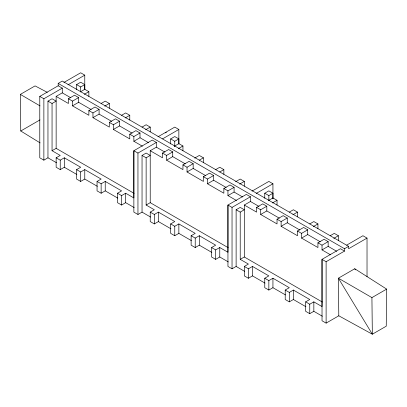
<?xml version="1.0" encoding="UTF-8"?>
<svg xmlns="http://www.w3.org/2000/svg" width="407" height="407" viewBox="0 0 407 407"><rect width="100%" height="100%" fill="white"/><g stroke="black" fill="none" stroke-linecap="round" stroke-linejoin="round"><path stroke-width="0.61" d="M367.022 276.714L367.022 238.1L348.616 248.728L348.616 246.362L62.276 81.049L58.186 83.41L58.186 85.77L39.779 96.398L39.779 157.804L43.87 160.165L47.96 157.804L56.497 162.734M43.87 160.165L43.87 98.764L39.779 96.398M47.96 157.804L47.96 101.124L52.05 98.764L56.141 101.124L52.05 103.485L47.96 101.124M52.05 103.485L52.05 150.717L60.231 155.443L56.146 157.804L56.141 167.252L60.231 169.612L64.321 167.252L76.867 174.491M60.231 169.612L60.236 160.165L64.321 157.804L80.683 167.252L76.592 169.612L76.592 179.06L80.683 181.42L84.778 179.06L84.773 169.612L80.683 171.973L76.592 169.612M70.813 97.787L62.276 92.857L62.276 88.136L58.186 85.77M78.637 97.578L72.502 101.124L72.502 105.845L78.637 102.305L78.637 97.578L74.547 95.218L68.412 98.764L68.412 103.485L56.141 96.398L56.141 148.357L134.107 193.371M84.773 89.703L84.778 75.147L80.683 72.782L63.904 82.473M99.094 109.386L92.959 112.932L92.959 117.654L99.094 114.113L99.094 109.386L95.004 107.026L88.868 110.572L88.868 115.293L72.502 105.845M119.546 121.194L113.411 124.74L113.411 129.462L119.546 125.921L119.546 121.194L115.456 118.834L109.32 122.38L109.32 127.101L92.959 117.654M139.998 133.003L133.862 136.548L133.862 141.27L139.998 137.729L139.998 133.003L135.907 130.642L129.772 134.188L129.772 138.909L113.411 129.462M228.19 247.685L150.224 202.676L150.224 150.717L156.359 147.176L156.359 142.45L152.269 140.089L133.862 150.717L133.862 212.118L137.953 214.484L137.953 153.078L133.862 150.717L133.862 197.95L125.682 193.228L121.591 195.589L117.501 193.228L117.501 202.676L121.591 205.036L125.682 202.676L134.218 207.601M137.953 214.484L142.043 212.123L142.043 155.438L146.133 153.078L150.224 155.438L146.133 157.804L142.043 155.438M146.133 157.804L146.133 205.036L154.314 209.758L150.224 212.118L150.224 221.566L154.314 223.926L158.404 221.566L170.95 228.81M154.314 223.926L154.314 214.479L158.404 212.118L174.766 221.566L170.675 223.926L170.675 233.374L174.766 235.734L178.856 233.374L178.856 223.926L174.766 226.292L170.675 223.926M172.721 151.897L166.585 155.438L166.585 160.165L172.721 156.624L172.721 151.897L168.63 149.537L162.495 153.078L162.495 157.804L150.224 150.717M157.982 136.793L174.766 127.101L178.856 129.462L178.856 143.635L174.257 146.291M193.172 163.706L187.037 167.246L187.037 171.973L193.172 168.432L193.172 163.706L189.082 161.345L182.947 164.886L182.947 169.612L166.585 160.165M213.624 175.514L207.489 179.055L207.489 183.781L213.624 180.24L213.624 175.514L209.534 173.153L203.398 176.694L203.398 181.42L187.037 171.973M234.081 187.322L227.945 190.863L227.945 195.589L234.081 192.048L234.081 187.322L229.991 184.961L223.855 188.502L223.855 193.228L207.489 183.781M322.273 302.004L244.307 256.99L244.307 205.036L250.442 201.49L250.442 196.769L246.352 194.409L227.945 205.036L227.945 266.437L232.036 268.798L232.036 207.397L227.945 205.036L227.945 252.269L219.765 247.542L215.669 249.908L211.579 247.542L211.579 256.99L215.669 259.351L219.765 256.99L228.296 261.92M232.036 268.798L236.121 266.437L236.126 209.758L240.216 207.397L244.307 209.758L240.216 212.118L236.126 209.758M240.216 212.118L240.216 259.351L248.397 264.077L244.307 266.437L244.307 275.885L248.397 278.246L252.488 275.885L265.028 283.13M248.397 278.246L248.397 268.798L252.488 266.437L268.849 275.885L264.759 278.246L264.759 287.693L268.849 290.054L272.939 287.693L272.939 278.246L268.849 280.606L264.759 278.246M266.804 206.217L260.668 209.758L260.668 214.479L266.804 210.938L266.804 206.217L262.713 203.856L256.578 207.397L256.578 212.118L244.307 205.036M272.939 198.585L272.939 183.781L268.849 181.42L252.065 191.107M287.256 218.025L281.12 221.566L281.12 226.287L287.256 222.746L287.256 218.025L283.165 215.664L277.03 219.205L277.03 223.926L260.668 214.479M307.707 229.833L301.572 233.374L301.572 238.1L307.707 234.554L307.707 229.833L303.617 227.472L297.481 231.013L297.481 235.734L281.12 226.287M328.159 241.641L322.023 245.182L322.023 249.908L328.159 246.362L328.159 241.641L324.069 239.28L317.933 242.821L317.933 247.542L301.572 238.1M58.186 83.41L344.52 248.723L344.52 251.088L340.43 248.723L322.023 259.351L322.023 320.757L326.114 323.117L326.114 261.716L322.023 259.351L322.023 306.588L313.843 301.862L309.752 304.222L305.662 301.862L305.662 311.309L309.752 313.67L313.843 311.309L322.38 316.239M338.797 315.796L338.385 278.195L354.751 268.747L386.65 289.107L386.243 326.19L372.339 334.218L338.797 315.796L326.114 323.117M40.105 142.888L20.757 130.998L20.35 94.393L35.078 85.892L47.298 92.343M43.87 98.764L62.276 88.136M67.994 84.834L84.778 75.147M56.141 96.398L62.276 92.857M76.592 89.662L76.592 84.59L80.683 82.229L84.773 84.59L84.773 89.632M76.592 84.59L80.683 86.956L84.773 84.59M80.683 91.677L84.773 89.316L88.868 91.677L88.868 96.398M20.757 130.998L39.972 119.902M84.264 94.332L88.868 91.677M101.14 103.485L105.23 101.124L109.32 103.485L109.32 108.206M104.716 106.141L109.32 103.485M52.05 150.717L56.141 148.357M121.591 115.293L125.682 112.932L129.772 115.293L129.772 120.014M125.168 117.949L129.772 115.293M142.043 127.101L146.133 124.74L150.224 127.101L150.224 131.822M145.62 129.757L150.224 127.101M165.374 132.896L166.397 132.306M137.953 153.078L156.359 142.45M162.617 138.838L178.856 129.462M117.771 198.107L105.23 190.868L101.14 193.228L97.049 190.868L97.049 181.42L101.14 179.06L84.773 169.612M170.675 143.976L170.675 138.909L174.766 136.548L178.856 138.909L178.856 143.946M97.049 181.42L101.14 183.781L105.23 181.42L121.591 190.868L117.501 193.228M170.675 138.909L174.766 141.27L178.856 138.909M178.347 148.652L182.947 145.996L182.947 150.717M194.709 158.099L199.308 155.438L203.398 157.804L203.398 162.525M199.308 160.165L203.398 157.804M146.133 205.036L150.224 202.676M215.669 169.612L219.765 167.246L223.855 169.612L223.855 174.333M219.765 171.973L223.855 169.612M235.612 181.715L240.216 179.055L244.307 181.42L244.307 186.141M239.703 184.076L244.307 181.42M232.036 207.397L250.442 196.769M256.156 193.473L272.939 183.781M211.854 252.426L199.308 245.182L195.218 247.542L191.127 245.182L191.127 235.734L195.218 233.374L178.856 223.926M264.759 198.295L264.759 193.228L268.849 190.863L272.939 193.228L272.939 198.265M191.127 235.734L195.218 238.1L199.308 235.734L215.669 245.182L211.579 247.542M264.759 193.228L268.849 195.589L272.939 193.228M268.849 200.31L272.939 197.95L277.03 200.31L277.03 205.036M272.425 202.966L277.03 200.31M289.301 212.118L293.391 209.758L297.481 212.118L297.481 216.845M292.882 214.779L297.481 212.118M240.216 259.351L244.307 256.99M309.752 223.926L313.843 221.566L317.933 223.926L317.933 228.653M313.334 226.587L317.933 223.926M330.204 235.734L334.295 233.374L338.385 235.734L338.385 240.461M333.786 238.395L338.385 235.734M346.688 245.116L362.932 235.734L367.022 238.1M344.52 248.723L348.616 246.362M326.114 261.716L344.52 251.088M305.937 306.746L293.391 299.501L289.301 301.862L285.21 299.501L285.21 290.054L289.301 287.693L272.939 278.246M285.21 290.054L289.301 292.414L293.391 290.054L309.752 299.501L305.662 301.862M371.922 297.609L372.339 334.218L338.385 278.195L371.922 297.609L386.65 289.107M178.856 143.63L182.947 145.996M78.637 102.305L91.183 109.544M99.094 114.113L111.635 121.352M119.546 125.921L132.087 133.16M139.998 137.729L148.535 142.659M156.359 147.176L164.896 152.101M172.721 156.624L185.266 163.863M193.172 168.432L205.718 175.671M213.624 180.24L226.17 187.479M234.081 192.048L242.618 196.973M250.442 201.49L258.979 206.42M266.804 210.938L279.35 218.183M287.256 222.746L299.801 229.991M307.707 234.554L320.253 241.799M328.159 246.362L336.696 251.292M68.412 98.764L72.502 101.124M88.868 110.572L92.959 112.932M109.32 122.38L113.411 124.74M129.772 134.188L133.862 136.548M162.495 153.078L166.585 155.438M182.947 164.886L187.037 167.246M203.398 176.694L207.489 179.055M223.855 188.502L227.945 190.863M256.578 207.397L260.668 209.758M277.03 219.205L281.12 221.566M297.481 231.013L301.572 233.374M317.933 242.821L322.023 245.182M133.862 141.27L142.399 146.199M227.945 195.589L236.482 200.519M322.023 249.908L330.56 254.833M56.146 157.804L60.236 160.165M150.224 212.118L154.314 214.479M244.307 266.437L248.397 268.798M84.778 179.06L97.319 186.299M142.043 212.123L150.58 217.048M178.856 233.374L191.402 240.618M236.121 266.437L244.658 271.367M272.939 287.693L285.485 294.933M20.35 94.393L40.028 105.901M354.751 268.747L355.357 269.856M313.843 301.862L313.843 311.309M309.752 304.222L309.752 313.67M293.391 290.054L293.391 299.501M289.301 292.414L289.301 301.862M268.849 195.589L268.849 200.626M268.849 280.606L268.849 290.054M252.488 266.437L252.488 275.885M219.765 247.542L219.765 256.99M215.669 249.908L215.669 259.351M199.308 235.734L199.308 245.182M195.218 238.1L195.218 247.542M174.766 141.27L174.766 146.311M174.766 226.292L174.766 235.734M158.404 212.118L158.404 221.566M125.682 193.228L125.682 202.676M121.591 195.589L121.591 205.036M105.23 181.42L105.23 190.868M101.14 183.781L101.14 193.228M80.683 86.956L80.683 91.992M80.683 171.973L80.683 181.42M64.321 157.804L64.321 167.252"/></g></svg>
